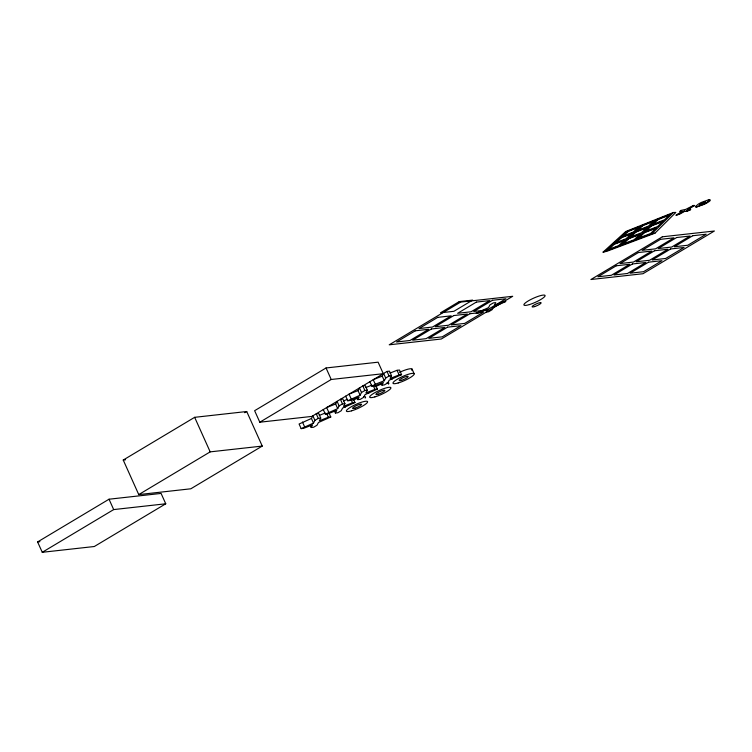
<?xml version="1.0" encoding="UTF-8"?>
<svg xmlns="http://www.w3.org/2000/svg" width="752" height="752" viewBox="0 0 752 752"><rect width="100%" height="100%" fill="white"/><g stroke="black" fill="none" stroke-linecap="round" stroke-linejoin="round"><path stroke-width="1.13" d="M705.545 201.912L704.398 202.89A4.183 0.808 -24.2 0 1 702.678 203.82L699.529 204.76L700.657 203.679A4.155 0.808 -24.2 0 1 702.65 202.626L705.545 201.912A2.895 0.564 -24.2 0 0 704.276 202.326L703.458 202.673A4.108 0.799 -24.2 0 0 701.475 203.717L700.488 204.45A2.679 0.517 -24.2 0 0 700.356 204.619M311.441 418.469L312.851 415.781L314.928 420.387L313.509 423.075L301.148 428.621L299.08 424.015L311.441 418.469L313.509 423.075M329.132 413.29L330.786 416.975L318.425 422.53L317.015 425.218L313.64 427.23L311.187 427.503L312.597 424.814L303.601 428.349L301.148 428.621M320.747 418.093L318.293 418.366L316.225 413.76L318.679 413.487L320.747 418.093L319.337 420.782L328.333 417.247L330.786 416.975M328.709 412.143L326.641 407.537L335.636 404.003L337.046 401.305L339.114 405.911L337.704 408.609L325.343 414.155L323.266 409.549M353.318 398.823L354.982 402.508L342.611 408.054L341.201 410.752L337.836 412.763L335.383 413.036L336.793 410.348L327.797 413.882L325.343 414.155M344.933 403.627L342.48 403.899L340.412 399.293L342.865 399.021L344.933 403.627L343.523 406.315L352.528 402.781L354.982 402.508M351.109 398.739L349.041 394.133L358.037 390.598L359.447 387.91L361.515 392.516L360.105 395.204L347.744 400.76L345.666 396.154M375.718 385.428L377.382 389.113L365.011 394.659L363.601 397.347L360.236 399.368L357.783 399.641L359.193 396.953L350.197 400.487L347.744 400.76M367.333 390.232L364.88 390.504L362.812 385.898L365.265 385.626L367.333 390.232L365.923 392.92L374.919 389.386L377.382 389.113M369.862 381.678L371.93 386.284L375.295 384.272L373.227 379.666L382.223 376.132L383.633 373.443L387.007 371.432L389.461 371.159L391.529 375.765L390.119 378.453L399.115 374.919L401.568 374.646L399.5 370.04L397.047 370.313L390.044 373.058M401.568 374.646L389.207 380.192L387.797 382.881L384.422 384.892L381.969 385.174L383.379 382.477L374.383 386.011L371.93 386.284M375.295 384.272L384.3 380.738L385.71 378.049L389.075 376.038L391.529 375.765M693.635 205.371L685.777 209.366L680.88 210.438L679.958 211.368L682.355 211.293L676.123 215.213L683.925 211.246L687.328 211.162L689.885 210.156L690.797 209.206L687.384 209.31L694.491 205.399L688.343 209.272M687.328 211.162L686.407 211.171L689.904 209.216M654.954 233.195L675.832 212.44L673.378 212.496L625.777 231.494L603.095 252.108L606.761 251.337L654.954 233.195L651.909 233.675L603.095 252.108M651.909 233.675L673.378 212.496M638.984 237.923L644.417 232.697L655.866 228.298M646.25 230.939L651.354 226.023L662.7 221.586M653.215 224.237L658.019 219.612L669.261 215.147M642.866 232.923L636.775 238.76L650.508 233.562L656.496 227.677L642.866 232.923L644.417 232.697M649.907 226.183L644.06 231.776L657.671 226.531L663.414 220.891L649.907 226.183L651.354 226.023M656.656 219.716L651.053 225.083L664.533 219.791L670.041 214.386L656.656 219.716L658.019 219.612M623.446 243.808L628.973 238.628L639.576 234.558M630.834 236.889L636.032 232.011L646.551 227.903M637.931 230.244L642.819 225.656L653.262 221.511M627.318 238.91L621.124 244.691L634.105 239.775L640.215 233.947L627.318 238.91L628.973 238.628M634.481 232.227L628.531 237.773L641.418 232.8L647.275 227.207L634.481 232.227L636.032 232.011M641.362 225.797L635.647 231.137L648.421 226.117L654.052 220.75L641.362 225.797L642.819 225.656M608.725 249.382L614.328 244.259L624.16 240.48M616.217 242.529L621.49 237.698L631.257 233.881M623.417 235.94L628.39 231.39L638.081 227.536M612.589 244.579L606.309 250.294L618.605 245.641L624.809 239.869L612.589 244.579L614.328 244.259M619.855 237.952L613.82 243.451L626.031 238.741L631.99 233.195L619.855 237.952L621.49 237.698M626.839 231.588L621.039 236.871L633.156 232.114L638.89 226.784L626.839 231.588L628.39 231.39M123.234 460.036L194.655 417.322L246.722 411.523L262.251 446.077L190.82 488.791L138.753 494.59L123.234 460.036L125.546 459.782M244.71 412.726L246.722 411.523M326.048 367.972L254.627 410.695L259.807 422.21L311.864 416.411L383.294 373.697L378.115 362.182L326.048 367.972L331.228 379.487L383.294 373.697M37.6 541.938L109.031 499.215L161.088 493.425L165.75 503.784L94.32 546.507L42.262 552.297L37.6 541.938L39.912 541.675M42.262 552.297L113.684 509.583L165.75 503.784M138.753 494.59L210.184 451.867L262.251 446.077M259.807 422.21L331.228 379.487M314.928 420.387L318.293 418.366M339.114 405.911L342.48 403.899M361.515 392.516L364.88 390.504M676.123 215.213L679.573 214.198L684.856 211.227L683.925 211.246M365.857 387.524L371.855 385.174M343.457 400.929L347.452 399.359M319.262 415.395L325.259 413.036M696.831 206.922L704.351 204.29A9.832 1.908 -24.2 0 0 707.35 202.683C708.158 202.25 712.172 199.816 709.324 199.712M678.605 214.245L679.573 214.198M679.958 211.368L680.898 211.35M688.982 210.165L689.885 210.156M695.929 206.913L696.784 206.922M692.733 206.302L693.598 206.321M412.077 369.1L414.145 373.706M397.047 370.313L399.115 374.919M387.007 371.432L389.075 376.038M383.633 373.443L385.71 378.049M382.223 376.132L384.3 380.738M381.142 383.332L381.969 385.174M373.265 385.701L374.919 389.386M358.037 390.598L360.105 395.204M356.956 397.799L357.783 399.641M351.278 400.017L352.528 402.781M335.636 404.003L337.704 408.609M334.555 411.194L335.383 413.036M326.678 413.562L328.333 417.247M310.36 425.66L311.187 427.503M302.445 422.004L304.513 426.61M194.655 417.322L210.184 451.867M109.031 499.215L113.684 509.583M387.036 382.693A11.609 2.256 -24.2 0 1 388.436 384.15M368.847 393.033A11.609 2.256 -24.2 0 1 368.019 392.92M375.22 386.772A11.609 2.256 -24.2 0 1 382.11 383.887M363.733 396.624A11.609 2.256 -24.2 0 1 365.143 398.081M345.544 406.964A11.609 2.256 -24.2 0 1 344.331 406.541M352.961 400.205A11.609 2.256 -24.2 0 1 357.877 398.146M399.556 372.334A11.609 2.256 -24.2 0 1 411.729 370.219M392.14 379.102A11.609 2.256 -24.2 0 1 390.927 378.679M695.393 206.518L695.44 206.781A5.311 1.034 -24.2 0 0 696.606 206.847L703.543 204.253A9.945 1.936 -24.2 0 0 706.636 202.589L709.615 199.806A5.292 1.025 -24.2 0 0 708.722 199.722L701.456 202.391A9.955 1.936 -24.2 0 0 698.448 204.018L695.393 206.518M487.625 309.345L486.215 312.033L488.668 311.76L492.043 309.749L493.453 307.051L505.814 301.505L503.361 301.778L494.365 305.312L495.775 302.624L493.321 302.896L489.947 304.908L488.537 307.606L476.176 313.152L478.629 312.879L487.625 309.345M459.199 301.618L440.465 312.823L453.907 311.3L472.632 300.104L459.199 301.618M460.647 302.088L389.226 344.811L441.283 339.011L512.714 296.288L460.647 302.088M415.283 330.805L396.558 342L409.99 340.487L428.725 329.282L415.283 330.805M437.758 317.363L419.033 328.558L432.466 327.045L451.191 315.84L437.758 317.363M431.404 328.981L412.679 340.177L426.111 338.663L444.846 327.458L431.404 328.981M453.879 315.539L435.154 326.744L448.587 325.221L467.312 314.026L453.879 315.539M476.354 302.097L457.62 313.302L471.062 311.779L489.787 300.584L476.354 302.097M447.534 327.158L428.8 338.362L442.242 336.84L460.967 325.644L447.534 327.158M470 313.716L451.275 324.92L464.708 323.398L483.433 312.202L470 313.716M492.475 300.283L473.751 311.478L487.183 309.965L505.908 298.76L492.475 300.283M662.333 236.805L590.912 279.518L642.969 273.728L714.4 231.005L662.333 236.805M616.32 265.766L597.906 276.783L611.329 275.288L629.753 264.272L616.32 265.766M638.429 252.54L620.005 263.557L633.438 262.063L651.862 251.046L638.429 252.54M660.538 239.324L642.114 250.341L655.547 248.846L673.961 237.829L660.538 239.324M632.441 263.971L614.017 274.988L627.441 273.493L645.865 262.476L632.441 263.971M654.541 250.754L636.126 261.771L649.549 260.277L667.973 249.25L654.541 250.754M676.65 237.529L658.226 248.545L671.658 247.051L690.082 236.034L676.65 237.529M648.553 262.175L630.129 273.192L643.562 271.698L661.976 260.681L648.553 262.175M670.662 248.959L652.238 259.976L665.661 258.481L684.085 247.464L670.662 248.959M692.761 235.733L674.347 246.75L687.77 245.255L706.194 234.239L692.761 235.733M374.9 396.896A11.609 2.256 -24.2 0 0 390.927 387.91A11.609 2.256 -24.2 0 0 375.051 392.563A11.609 2.256 -24.2 0 0 374.9 396.896M378.331 394.208A4.907 0.949 -24.2 0 0 384.864 390.429A4.907 0.949 -24.2 0 0 377.936 392.582A4.907 0.949 -24.2 0 0 378.331 394.208M351.607 410.827A11.609 2.256 -24.2 0 0 367.625 401.85A11.609 2.256 -24.2 0 0 351.757 406.494A11.609 2.256 -24.2 0 0 351.607 410.827M355.038 408.148A4.907 0.949 -24.2 0 0 361.571 404.36A4.907 0.949 -24.2 0 0 354.643 406.512A4.907 0.949 -24.2 0 0 355.038 408.148M529.38 304.588A11.609 2.256 -24.2 0 0 545.115 295.621A11.609 2.256 -24.2 0 0 528.957 300.509A11.609 2.256 -24.2 0 0 529.38 304.588M534.625 306.59A4.907 0.949 -24.2 0 0 541.13 302.812A4.907 0.949 -24.2 0 0 534.164 304.983A4.907 0.949 -24.2 0 0 534.625 306.59M398.193 382.965A11.609 2.256 -24.2 0 0 414.22 373.979A11.609 2.256 -24.2 0 0 398.344 378.632A11.609 2.256 -24.2 0 0 398.193 382.965M401.634 380.277A4.907 0.949 -24.2 0 0 408.167 376.498A4.907 0.949 -24.2 0 0 401.23 378.651A4.907 0.949 -24.2 0 0 401.634 380.277"/></g></svg>
